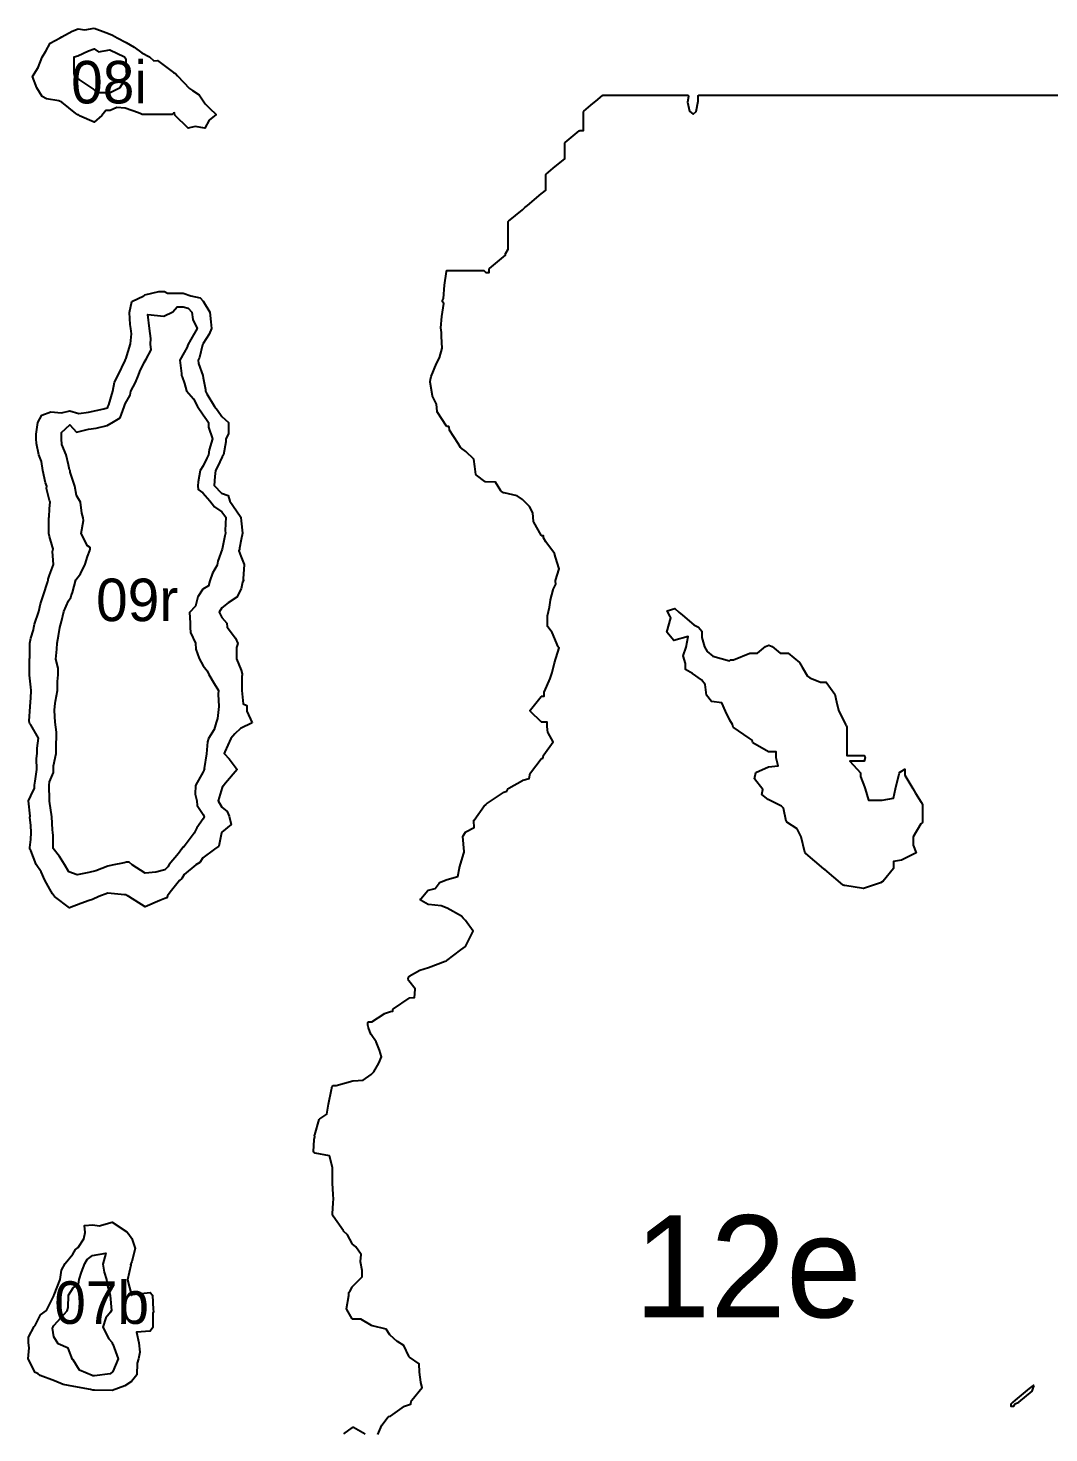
# Model space of a CAD drawing. Header units: millimetres. Extents: x 0 to 500, y 0 to 700.
# Drawn here: x 377.1 to 437.1, y 72.5 to 155.2 of the extents above; entities that cross this region are included whole.
import ezdxf
from ezdxf.enums import TextEntityAlignment as Align

# ---------------------------------------------------------------- set-up
doc = ezdxf.new("R2010")
doc.units = ezdxf.units.MM
doc.layers.add('CORTE', color=1, linetype='Continuous')
doc.layers.add('GRABADO', color=5, linetype='Continuous')

msp = doc.modelspace()

# ---------------------------------------------------------------- linework, layer by layer
at = {"layer": 'CORTE'}
for points in [[(380.954, 155.166), (381.641, 154.909), (381.902, 154.818), (382.041, 154.753), (382.317, 154.593), (382.837, 154.32), (383.308, 154.038), (383.766, 153.708), (384.209, 153.477), (384.461, 153.232), (384.674, 153.256), (385.227, 152.841), (385.618, 152.548), (385.734, 152.496), (385.852, 152.354), (386.554, 151.613), (386.744, 151.495), (387.141, 151.247), (387.49, 150.702), (387.749, 150.453), (388.142, 150.076), (387.729, 149.745), (387.472, 149.283), (386.905, 149.369), (386.482, 149.277), (385.698, 150.047), (385.686, 150.18), (385.619, 150.153), (385.542, 150.085), (383.774, 150.085), (383.695, 150.127), (383.557, 150.182), (382.785, 150.455), (382.291, 150.49), (381.889, 150.318), (381.649, 150.318), (381.408, 150.029), (380.961, 149.633), (380.099, 150.014), (380.026, 150.058), (379.989, 150.072), (379.88, 150.137), (379.056, 150.81), (378.879, 150.886), (378.145, 151.004), (377.89, 151.136), (377.589, 151.658), (377.335, 152.312), (377.668, 152.857), (377.887, 153.449), (378.104, 153.809), (378.37, 154.276), (378.952, 154.593), (379.059, 154.652), (379.666, 154.983), (380.012, 155.121), (380.402, 155.063), (380.954, 155.166)], [(390.253, 114.303), (389.566, 113.976), (389.228, 113.654), (389.003, 113.373), (388.637, 112.59), (388.61, 112.504), (388.899, 112.176), (389.372, 111.557), (388.672, 110.756), (388.552, 110.581), (388.508, 110.549), (388.481, 110.503), (388.256, 109.717), (388.47, 109.344), (388.782, 109.084), (388.894, 108.804), (389.009, 108.325), (388.473, 107.879), (388.453, 107.832), (388.286, 107.044), (388.028, 106.868), (387.355, 106.362), (387.176, 106.094), (386.931, 105.941), (386.245, 105.37), (386.106, 105.147), (385.983, 105.025), (385.422, 104.343), (385.26, 104.118), (385.235, 104.011), (385.103, 103.969), (384.82, 103.842), (383.958, 103.483), (382.993, 104.086), (382.888, 104.152), (382.833, 104.193), (382.73, 104.178), (381.752, 104.286), (381.223, 104.081), (380.862, 103.905), (380.652, 103.859), (380.164, 103.669), (379.506, 103.413), (378.629, 104.095), (378.506, 104.239), (378.341, 104.513), (378.059, 105.042), (377.828, 105.537), (377.537, 105.968), (377.229, 106.792), (377.174, 106.865), (377.174, 106.925), (377.169, 106.971), (377.22, 107.438), (377.242, 107.855), (377.22, 108.271), (377.168, 108.751), (377.188, 108.797), (377.188, 108.803), (377.083, 109.722), (377.228, 110.003), (377.443, 110.463), (377.437, 110.639), (377.477, 110.86), (377.583, 111.565), (377.559, 112.209), (377.609, 112.493), (377.609, 112.816), (377.679, 113.398), (377.236, 114.19), (377.169, 114.25), (377.15, 114.325), (377.138, 114.404), (377.19, 115.27), (377.22, 115.774), (377.244, 116.182), (377.248, 116.2), (377.248, 116.21), (377.221, 116.393), (377.142, 117.114), (377.142, 117.985), (377.153, 118.059), (377.163, 118.102), (377.163, 118.979), (377.222, 119.277), (377.388, 119.775), (377.404, 119.91), (377.449, 120.107), (377.707, 120.844), (377.796, 121.291), (377.954, 121.774), (378.228, 122.612), (378.256, 122.688), (378.253, 122.753), (378.336, 122.989), (378.571, 123.614), (378.513, 124.382), (378.539, 124.526), (378.505, 124.651), (378.334, 125.27), (378.294, 125.447), (378.294, 126.356), (378.3, 126.401), (378.307, 126.419), (378.332, 126.89), (378.357, 127.299), (378.335, 127.372), (378.15, 128.079), (378.167, 128.225), (378.094, 128.413), (377.925, 129.148), (377.853, 129.668), (377.701, 130.066), (377.557, 130.723), (377.539, 131.011), (377.539, 131.286), (377.65, 131.965), (377.883, 132.393), (378.396, 132.587), (379.028, 132.539), (379.52, 132.659), (380.052, 132.503), (380.617, 132.577), (381.528, 132.777), (381.71, 132.832), (381.749, 132.858), (381.763, 132.894), (381.814, 133.012), (382.044, 133.81), (382.147, 134.347), (382.367, 134.753), (382.784, 135.622), (382.799, 135.663), (382.806, 135.678), (382.816, 135.7), (383.083, 136.587), (383.154, 137.184), (383.11, 137.488), (383.074, 137.738), (383.043, 138.43), (383.161, 139.091), (383.868, 139.414), (383.928, 139.469), (384.764, 139.679), (385.096, 139.679), (385.276, 139.575), (386.2, 139.575), (386.647, 139.423), (387.189, 139.292), (387.36, 139.099), (387.761, 138.45), (387.823, 137.881), (387.866, 137.487), (387.725, 137.163), (387.363, 136.617), (387.321, 136.544), (387.158, 135.797), (387.07, 135.632), (387.097, 135.433), (387.351, 134.738), (387.374, 134.591), (387.496, 133.909), (387.513, 133.814), (387.584, 133.646), (388.043, 132.909), (388.208, 132.69), (388.468, 132.311), (388.849, 131.974), (388.849, 131.298), (388.7, 130.998), (388.707, 130.824), (388.554, 130.059), (388.477, 129.941), (388.202, 129.36), (388.098, 129.139), (388.047, 128.787), (388.006, 128.263), (388.452, 127.802), (388.839, 127.673), (388.938, 127.341), (389.542, 126.461), (389.583, 126.406), (389.582, 126.37), (389.597, 126.179), (389.69, 125.451), (389.596, 125.082), (389.514, 124.584), (389.498, 124.509), (389.467, 124.418), (389.593, 124.102), (389.788, 123.615), (389.721, 122.779), (389.732, 122.664), (389.69, 122.572), (389.594, 122.174), (389.349, 121.698), (388.841, 121.369), (388.467, 121.057), (388.304, 120.818), (388.474, 120.488), (388.765, 120.164), (388.787, 119.925), (389.264, 119.279), (389.4, 118.976), (389.328, 118.735), (389.328, 118.059), (389.594, 117.393), (389.653, 117.174), (389.653, 117.114), (389.648, 117.073), (389.648, 116.196), (389.726, 115.424), (389.942, 115.311), (389.942, 114.996), (390.253, 114.303)], [(384.437, 79.671), (384.404, 79.572), (384.404, 78.73), (384.257, 78.51), (383.454, 78.465), (383.573, 77.838), (383.643, 77.283), (383.566, 76.882), (383.492, 76.626), (383.465, 75.946), (383.155, 75.559), (382.759, 75.295), (382.004, 75.018), (380.978, 75.052), (380.874, 75.046), (380.739, 75.078), (379.755, 75.267), (379.13, 75.388), (378.629, 75.606), (377.787, 75.907), (377.638, 76.019), (377.491, 76.09), (377.067, 76.884), (377.125, 77.538), (377.096, 77.822), (377.096, 78.157), (377.43, 78.794), (377.482, 78.857), (377.795, 79.473), (378.157, 79.729), (378.587, 80.6), (378.591, 80.611), (378.591, 80.627), (378.606, 80.651), (378.951, 81.551), (379.031, 82.111), (379.253, 82.501), (379.706, 83.053), (379.853, 83.315), (380.004, 83.436), (380.347, 83.954), (380.425, 84.315), (380.381, 84.726), (380.884, 84.772), (381.255, 84.704), (382.004, 84.924), (382.876, 84.368), (382.999, 84.219), (383.171, 83.969), (383.371, 83.387), (383.174, 82.624), (383.103, 82.485), (383.09, 82.452), (383.104, 82.395), (382.916, 81.534), (383.16, 80.639), (383.162, 80.631), (383.168, 80.627), (383.198, 80.676), (384.247, 80.792), (384.377, 80.634), (384.423, 79.796), (384.437, 79.671)], [(436.26, 75.299), (436.211, 75.34), (436.112, 75.258), (435.966, 75.136), (435.147, 74.453), (435, 74.332), (434.882, 74.232), (434.882, 74.098), (435.057, 74.098), (435.145, 74.245), (435.352, 74.332), (436.145, 74.993), (436.198, 75.166), (436.215, 75.224), (436.26, 75.299)]]:
    msp.add_lwpolyline(points, close=True, dxfattribs=at)
for points in [[(397.652, 72.442), (397.886, 72.988), (397.889, 72.995), (397.893, 73), (398.176, 73.387), (398.178, 73.39), (398.258, 73.48), (398.265, 73.487), (398.273, 73.492), (398.284, 73.498), (398.293, 73.5), (398.384, 73.522), (399.206, 74.097), (399.215, 74.102), (399.499, 74.207), (399.505, 74.21), (399.579, 74.223), (399.579, 74.269), (399.58, 74.276), (399.581, 74.282), (399.582, 74.288), (399.631, 74.437), (399.632, 74.44), (399.636, 74.449), (399.642, 74.457), (400.245, 75.211), (400.171, 75.508), (400.17, 75.513), (400.102, 76.112), (400.101, 76.114), (400.074, 76.596), (399.512, 76.986), (399.508, 76.989), (399.475, 77.019), (399.472, 77.023), (399.465, 77.031), (399.461, 77.038), (399.459, 77.042), (399.182, 77.682), (398.796, 77.908), (398.789, 77.911), (398.365, 78.292), (398.362, 78.295), (398.355, 78.302), (398.142, 78.644), (397.322, 78.826), (397.311, 78.83), (397.301, 78.835), (397.264, 78.86), (396.647, 79.22), (396.187, 79.22), (396.178, 79.221), (396.173, 79.222), (396.164, 79.225), (396.152, 79.231), (396.144, 79.237), (396.14, 79.24), (396.135, 79.245), (396.13, 79.253), (395.817, 79.79), (395.812, 79.8), (395.808, 79.815), (395.808, 79.823), (395.808, 79.83), (395.809, 79.836), (395.941, 80.608), (395.929, 80.746), (395.929, 80.752), (395.929, 80.761), (395.931, 80.769), (395.933, 80.775), (395.935, 80.782), (395.938, 80.787), (395.94, 80.792), (396.009, 80.891), (396.128, 81.104), (396.132, 81.111), (396.137, 81.116), (396.723, 81.709), (396.723, 82.093), (396.633, 82.594), (396.632, 82.6), (396.632, 82.607), (396.658, 83.034), (396.346, 83.48), (396.141, 83.651), (396.135, 83.657), (396.129, 83.664), (396.126, 83.67), (395.861, 84.185), (395.626, 84.402), (395.62, 84.407), (395.615, 84.414), (395.017, 85.287), (395.015, 85.29), (394.992, 85.333), (394.989, 85.339), (394.988, 85.344), (394.982, 85.367), (394.98, 85.374), (394.98, 85.381), (394.98, 85.386), (394.98, 85.393), (394.982, 85.402), (394.984, 85.408), (394.986, 85.414), (395.006, 86.07), (395.006, 86.073), (395.034, 86.31), (395.006, 86.546), (395.006, 86.55), (394.986, 87.217), (394.976, 87.235), (394.974, 87.24), (394.971, 87.248), (394.97, 87.261), (394.97, 88.153), (394.792, 88.834), (393.958, 88.985), (393.95, 88.986), (393.934, 88.992), (393.921, 89.001), (393.916, 89.006), (393.886, 89.036), (393.881, 89.042), (393.875, 89.05), (393.872, 89.055), (393.869, 89.063), (393.868, 89.067), (393.865, 89.076), (393.864, 89.088), (393.894, 89.778), (393.895, 89.781), (393.895, 89.786), (393.939, 89.966), (393.93, 89.984), (393.928, 89.989), (393.924, 90.002), (393.923, 90.013), (393.923, 90.02), (393.927, 90.052), (393.928, 90.056), (393.929, 90.061), (394.199, 90.964), (394.201, 90.97), (394.205, 90.977), (394.209, 90.984), (394.218, 90.995), (394.227, 91.003), (394.229, 91.004), (394.652, 91.285), (394.741, 91.878), (394.741, 91.88), (394.911, 92.73), (394.931, 92.813), (394.947, 92.87), (394.95, 92.878), (394.954, 92.886), (394.96, 92.893), (394.966, 92.9), (395.034, 92.96), (395.043, 92.967), (395.057, 92.973), (395.074, 92.977), (395.199, 92.977), (396.173, 93.235), (396.177, 93.236), (396.184, 93.237), (396.78, 93.282), (397.256, 93.617), (397.412, 93.767), (397.705, 94.291), (397.867, 94.652), (397.748, 95.051), (397.554, 95.537), (397.242, 95.97), (397.24, 95.973), (397.235, 95.981), (397.104, 96.369), (397.068, 96.475), (397.066, 96.481), (397.065, 96.491), (397.053, 96.643), (397.053, 96.648), (397.054, 96.655), (397.055, 96.661), (397.056, 96.667), (397.059, 96.676), (397.062, 96.681), (397.067, 96.69), (397.075, 96.699), (397.08, 96.704), (397.088, 96.71), (397.101, 96.716), (397.114, 96.72), (397.123, 96.721), (397.282, 96.721), (398.016, 97.19), (398.023, 97.195), (398.031, 97.197), (398.392, 97.323), (398.399, 97.325), (398.408, 97.326), (398.534, 97.335), (398.534, 97.431), (398.535, 97.439), (398.537, 97.447), (398.539, 97.454), (398.542, 97.46), (398.547, 97.469), (398.555, 97.478), (398.562, 97.485), (399.486, 98.111), (399.491, 98.113), (399.498, 98.117), (399.504, 98.119), (399.515, 98.122), (399.801, 98.137), (399.818, 98.358), (399.84, 98.654), (399.466, 99.121), (399.463, 99.126), (399.46, 99.131), (399.456, 99.141), (399.454, 99.148), (399.43, 99.267), (399.43, 99.272), (399.429, 99.279), (399.43, 99.286), (399.431, 99.295), (399.433, 99.303), (399.435, 99.307), (399.459, 99.363), (399.462, 99.369), (399.468, 99.378), (399.474, 99.384), (399.478, 99.388), (399.484, 99.393), (400.109, 99.754), (400.117, 99.758), (400.615, 99.914), (401.604, 100.274), (401.674, 100.309), (401.711, 100.326), (402.525, 100.948), (402.81, 101.151), (402.81, 101.158), (402.812, 101.169), (402.813, 101.174), (402.815, 101.18), (403.243, 102.051), (402.803, 102.671), (402.67, 102.816), (402.558, 102.923), (401.718, 103.39), (401.369, 103.535), (400.625, 103.613), (400.615, 103.615), (400.61, 103.617), (400.606, 103.619), (400.189, 103.847), (400.182, 103.852), (400.177, 103.856), (400.17, 103.863), (400.165, 103.872), (400.163, 103.875), (400.159, 103.883), (400.157, 103.891), (400.155, 103.897), (400.154, 103.904), (400.154, 103.911), (400.154, 103.918), (400.156, 103.928), (400.159, 103.938), (400.163, 103.947), (400.169, 103.956), (400.581, 104.437), (400.586, 104.442), (400.592, 104.447), (400.599, 104.452), (400.606, 104.456), (400.608, 104.457), (400.614, 104.459), (400.62, 104.461), (401.019, 104.55), (401.249, 104.879), (401.253, 104.884), (401.259, 104.891), (401.263, 104.894), (401.271, 104.9), (401.28, 104.905), (401.721, 105.089), (401.726, 105.091), (402.354, 105.265), (402.442, 105.78), (402.443, 105.784), (402.697, 106.63), (402.697, 106.631), (402.72, 106.702), (402.72, 106.742), (402.653, 107.613), (402.653, 107.618), (402.653, 107.625), (402.655, 107.633), (402.657, 107.641), (402.661, 107.649), (402.663, 107.654), (402.798, 107.872), (402.804, 107.881), (402.812, 107.888), (402.819, 107.894), (402.826, 107.898), (403.309, 108.15), (403.292, 108.541), (403.292, 108.545), (403.292, 108.554), (403.296, 108.568), (403.302, 108.579), (403.305, 108.584), (403.914, 109.442), (403.922, 109.45), (403.931, 109.458), (403.939, 109.462), (403.948, 109.467), (403.954, 109.468), (403.959, 109.469), (403.969, 109.471), (403.974, 109.471), (404.004, 109.471), (404.009, 109.488), (404.011, 109.495), (404.015, 109.504), (404.019, 109.51), (404.024, 109.517), (404.027, 109.521), (404.033, 109.527), (405.045, 110.212), (405.053, 110.216), (405.238, 110.284), (405.317, 110.434), (405.322, 110.441), (405.328, 110.448), (405.336, 110.454), (405.341, 110.459), (406.161, 110.914), (406.165, 110.916), (406.172, 110.919), (406.546, 111.036), (406.611, 111.34), (406.614, 111.349), (406.619, 111.359), (406.623, 111.365), (407.251, 112.179), (407.254, 112.183), (407.258, 112.187), (407.266, 112.193), (407.275, 112.198), (407.285, 112.203), (407.356, 112.219), (407.368, 112.264), (407.392, 112.394), (407.394, 112.402), (407.4, 112.416), (407.95, 113.18), (407.659, 113.718), (407.657, 113.723), (407.655, 113.73), (407.653, 113.737), (407.601, 114.093), (407.601, 114.098), (407.601, 114.102), (407.613, 114.344), (407.306, 114.344), (407.296, 114.345), (407.281, 114.349), (407.267, 114.357), (407.258, 114.364), (406.632, 114.972), (406.627, 114.977), (406.621, 114.986), (406.615, 114.997), (406.611, 115.007), (406.611, 115.01), (406.609, 115.019), (406.609, 115.031), (406.61, 115.041), (406.612, 115.049), (406.614, 115.054), (406.617, 115.061), (406.622, 115.069), (407.253, 115.844), (407.257, 115.848), (407.266, 115.857), (407.282, 115.865), (407.29, 115.867), (407.299, 115.869), (407.308, 115.869), (407.429, 115.869), (407.435, 115.956), (407.435, 116.123), (407.435, 116.129), (407.436, 116.136), (407.439, 116.145), (407.441, 116.152), (407.785, 116.907), (407.905, 117.269), (408.034, 117.825), (408.035, 117.828), (408.31, 118.716), (408.273, 118.758), (408.268, 118.764), (408.263, 118.773), (408.261, 118.777), (407.899, 119.62), (407.646, 119.948), (407.644, 119.952), (407.642, 119.956), (407.637, 119.965), (407.635, 119.974), (407.633, 119.983), (407.633, 120.593), (407.739, 121.104), (407.803, 121.524), (407.803, 121.527), (407.954, 122.13), (407.956, 122.136), (407.958, 122.142), (408.121, 122.45), (408.088, 122.64), (408.087, 122.647), (408.087, 122.655), (408.087, 122.661), (408.088, 122.669), (408.09, 122.674), (408.306, 123.364), (408.09, 124.053), (408.089, 124.055), (408.039, 124.257), (407.529, 124.938), (407.526, 124.941), (407.523, 124.947), (407.397, 125.185), (407.395, 125.193), (407.392, 125.201), (407.391, 125.209), (407.391, 125.217), (407.391, 125.222), (407.396, 125.291), (407.295, 125.304), (407.288, 125.306), (407.279, 125.309), (407.268, 125.315), (407.258, 125.323), (407.25, 125.331), (407.245, 125.338), (406.816, 126.108), (406.813, 126.114), (406.81, 126.121), (406.809, 126.127), (406.808, 126.134), (406.763, 126.655), (406.573, 127.024), (406.149, 127.437), (405.838, 127.652), (405.067, 127.825), (405.058, 127.828), (405.05, 127.832), (405.046, 127.834), (404.898, 127.933), (404.894, 127.937), (404.887, 127.943), (404.882, 127.948), (404.878, 127.953), (404.565, 128.452), (403.962, 128.485), (403.95, 128.488), (403.942, 128.492), (403.933, 128.496), (403.445, 128.862), (403.442, 128.865), (403.435, 128.871), (403.429, 128.879), (403.426, 128.883), (403.422, 128.89), (403.419, 128.898), (403.417, 128.905), (403.416, 128.911), (403.353, 129.383), (403.296, 129.812), (402.813, 130.265), (402.53, 130.481), (402.521, 130.489), (402.517, 130.496), (402.515, 130.499), (402.377, 130.735), (401.866, 131.512), (401.864, 131.516), (401.861, 131.523), (401.857, 131.533), (401.856, 131.539), (401.834, 131.687), (401.823, 131.734), (401.752, 131.731), (401.741, 131.731), (401.722, 131.736), (401.71, 131.743), (401.704, 131.747), (401.7, 131.751), (401.692, 131.758), (401.139, 132.588), (401.137, 132.592), (401.134, 132.598), (401.13, 132.606), (401.129, 132.615), (401.128, 132.619), (401.086, 133.041), (400.859, 133.523), (400.857, 133.527), (400.855, 133.532), (400.854, 133.537), (400.715, 134.346), (400.715, 134.352), (400.715, 134.357), (400.715, 134.363), (400.738, 134.495), (400.779, 134.674), (400.78, 134.68), (401.094, 135.435), (401.095, 135.438), (401.267, 135.778), (401.425, 136.342), (401.398, 137.025), (401.389, 137.252), (401.345, 137.526), (401.345, 137.532), (401.345, 137.539), (401.41, 138.193), (401.41, 138.195), (401.527, 138.972), (401.455, 139.069), (401.452, 139.073), (401.448, 139.081), (401.444, 139.091), (401.442, 139.101), (401.441, 139.115), (401.442, 139.126), (401.444, 139.135), (401.448, 139.144), (401.45, 139.147), (401.516, 139.267), (401.568, 140.046), (401.676, 140.855), (401.678, 140.863), (401.68, 140.868), (401.681, 140.872), (401.686, 140.881), (401.689, 140.886), (401.693, 140.891), (401.7, 140.898), (401.703, 140.901), (401.708, 140.904), (401.72, 140.912), (401.735, 140.916), (401.74, 140.917), (401.746, 140.917), (403.831, 140.917), (403.836, 140.917), (403.846, 140.916), (403.858, 140.911), (403.864, 140.908), (403.869, 140.904), (403.874, 140.901), (404.001, 140.796), (404.191, 140.796), (404.191, 140.972), (404.193, 140.981), (404.195, 140.988), (404.198, 140.997), (404.203, 141.006), (404.207, 141.01), (404.212, 141.017), (405.037, 141.705), (405.157, 141.804), (405.157, 141.893), (405.158, 141.902), (405.16, 141.912), (405.163, 141.922), (405.167, 141.929), (405.303, 142.156), (405.303, 143.749), (405.304, 143.761), (405.307, 143.77), (405.31, 143.776), (405.316, 143.787), (405.323, 143.796), (405.328, 143.8), (406.149, 144.484), (406.296, 144.605), (406.441, 144.728), (407.261, 145.411), (407.407, 145.532), (407.526, 145.632), (407.526, 145.84), (407.526, 146.525), (407.526, 146.53), (407.527, 146.535), (407.529, 146.545), (407.535, 146.559), (407.541, 146.568), (407.547, 146.575), (407.961, 146.923), (408.372, 147.263), (408.638, 147.484), (408.638, 148.132), (408.638, 148.384), (408.641, 148.398), (408.644, 148.405), (408.645, 148.409), (408.65, 148.417), (408.654, 148.422), (408.658, 148.428), (408.663, 148.432), (409.485, 149.117), (409.496, 149.125), (409.51, 149.13), (409.522, 149.133), (409.749, 149.133), (409.749, 150.231), (409.75, 150.238), (409.751, 150.243), (409.752, 150.25), (409.757, 150.263), (409.764, 150.273), (409.771, 150.282), (410.184, 150.629), (410.595, 150.969), (410.889, 151.213), (410.898, 151.22), (410.912, 151.226), (410.921, 151.228), (410.931, 151.23), (410.936, 151.23), (411.83, 151.23), (413.036, 151.23), (414.234, 151.23), (415.513, 151.23), (415.842, 151.23), (415.847, 151.23), (415.856, 151.228), (415.867, 151.226), (415.876, 151.222), (415.882, 151.219), (415.89, 151.213), (415.898, 151.205), (415.904, 151.198), (415.908, 151.19), (415.911, 151.184), (415.914, 151.176), (415.916, 151.169), (415.917, 151.162), (415.917, 151.157), (415.917, 151.15), (415.916, 151.144), (415.859, 150.808), (415.988, 150.27), (416.197, 150.096), (416.366, 150.265), (416.486, 150.863), (416.486, 151.159), (416.487, 151.167), (416.489, 151.176), (416.492, 151.185), (416.496, 151.192), (416.499, 151.198), (416.507, 151.208), (416.517, 151.215), (416.524, 151.22), (416.532, 151.224), (416.537, 151.226), (416.546, 151.228), (416.556, 151.23), (416.561, 151.23), (417.701, 151.23), (418.871, 151.23), (420.034, 151.23), (421.121, 151.23), (422.336, 151.23), (423.476, 151.23), (424.721, 151.23), (425.734, 151.23), (426.754, 151.23), (427.917, 151.23), (429.024, 151.23), (430.199, 151.23), (431.351, 151.23), (432.393, 151.23), (433.272, 151.23), (434.261, 151.23), (435.313, 151.23), (436.371, 151.23), (439.61, 151.23)], [(395.641, 72.474), (396.146, 72.851), (396.153, 72.856), (396.163, 72.861), (396.173, 72.865), (396.187, 72.867), (396.197, 72.867), (396.207, 72.865), (396.221, 72.862), (396.891, 72.48)]]:
    msp.add_lwpolyline(points, dxfattribs=at)
at = {"layer": 'GRABADO'}
for points in [[(382.855, 152.284), (382.443, 151.625), (381.891, 151.36), (381.116, 151.36), (380.899, 151.601), (380.067, 152.139), (379.978, 152.188), (379.957, 152.206), (379.831, 152.246), (379.779, 152.498), (379.779, 153.475), (379.996, 153.527), (380.63, 153.831), (380.96, 153.955), (381.2, 153.775), (381.885, 153.884), (382.74, 153.474), (382.81, 153.362), (382.855, 152.284)], [(378.557, 111.563), (378.569, 111.768), (378.721, 112.494), (378.721, 113.091), (378.739, 113.415), (378.739, 113.748), (378.669, 114.333), (378.627, 115.019), (378.644, 115.273), (378.684, 115.571), (378.803, 116.199), (378.803, 116.728), (378.829, 117.121), (378.829, 117.524), (378.706, 118.039), (378.753, 118.627), (378.781, 118.98), (378.851, 119.415), (378.931, 119.915), (379.04, 120.256), (379.173, 120.848), (379.452, 121.469), (379.581, 121.666), (379.598, 121.77), (379.676, 121.965), (379.882, 122.71), (380.145, 123.066), (380.416, 123.631), (380.559, 124.079), (380.7, 124.431), (380.718, 124.533), (380.71, 124.616), (380.572, 124.717), (380.184, 125.444), (380.336, 126.201), (380.305, 126.365), (380.229, 126.64), (380.159, 127.282), (379.908, 127.665), (379.82, 128.217), (379.552, 129.054), (379.537, 129.138), (379.513, 129.191), (379.445, 129.471), (379.303, 130.065), (379.058, 130.676), (379.037, 131.011), (379.037, 131.385), (379.523, 131.835), (379.911, 131.404), (380.617, 131.58), (381.076, 131.631), (381.714, 131.795), (382.099, 132.005), (382.479, 132.249), (382.711, 132.894), (382.786, 133.063), (383.07, 133.579), (383.117, 133.818), (383.377, 134.318), (383.555, 134.747), (383.636, 134.966), (383.899, 135.491), (384.014, 135.683), (384.311, 136.234), (384.274, 136.569), (384.286, 136.899), (384.21, 137.489), (384.103, 138.323), (385.062, 138.212), (385.589, 138.485), (385.833, 138.767), (386.197, 138.767), (386.477, 138.699), (386.691, 138.458), (386.757, 138.033), (387.012, 137.495), (386.641, 136.858), (386.459, 136.544), (386.428, 136.405), (386.253, 136.076), (385.986, 135.63), (386.102, 134.855), (386.087, 134.737), (386.139, 134.653), (386.26, 134.268), (386.381, 133.829), (386.792, 133.361), (387.039, 132.905), (387.361, 132.416), (387.561, 132.151), (387.69, 131.963), (387.69, 131.69), (387.918, 131.015), (387.716, 130.357), (387.673, 130.066), (387.584, 129.875), (387.366, 129.415), (387.198, 129.134), (387.076, 128.474), (387.055, 128.236), (387.081, 128.034), (387.351, 127.823), (387.759, 127.356), (388.029, 127.002), (388.464, 126.713), (388.694, 126.406), (388.664, 125.605), (388.676, 125.453), (388.651, 125.303), (388.484, 124.524), (388.481, 124.508), (388.221, 123.803), (388.185, 123.578), (387.92, 123.105), (387.755, 122.654), (387.68, 122.366), (387.353, 122.161), (387.049, 121.719), (386.908, 121.169), (386.554, 120.796), (386.593, 120.175), (386.593, 119.902), (386.628, 119.612), (386.911, 118.99), (386.941, 118.627), (387.134, 118.076), (387.362, 117.661), (387.609, 117.362), (387.697, 117.153), (388.024, 116.607), (388.274, 116.21), (388.249, 115.993), (388.298, 115.263), (388.204, 114.558), (388.132, 114.318), (388.012, 113.918), (387.689, 113.381), (387.622, 113.19), (387.564, 112.478), (387.419, 111.606), (387.441, 111.558), (387.405, 111.489), (387.364, 111.426), (386.926, 110.613), (386.896, 110.114), (386.986, 109.72), (387.013, 109.434), (387.363, 108.908), (387.436, 108.781), (387.363, 108.655), (387.004, 108.115), (386.832, 107.814), (386.241, 107.033), (386.144, 106.965), (386.111, 106.892), (385.921, 106.611), (385.376, 105.958), (385.292, 105.824), (385.115, 105.649), (384.589, 105.512), (383.946, 105.467), (383.185, 105.943), (383.022, 106.096), (382.863, 106.104), (382.717, 106.058), (382.018, 105.929), (381.763, 105.872), (381.054, 105.596), (380.646, 105.496), (379.945, 105.359), (379.467, 105.535), (379.21, 105.964), (378.924, 106.441), (378.544, 106.902), (378.544, 107.673), (378.521, 107.848), (378.511, 107.999), (378.459, 108.774), (378.336, 109.697), (378.335, 109.708), (378.335, 109.711), (378.332, 109.756), (378.3, 110.639), (378.334, 110.829), (378.557, 111.387), (378.557, 111.563)], [(422.78, 106.667), (422.764, 106.69), (422.547, 107.591), (422.315, 108.075), (421.709, 108.455), (421.665, 108.51), (421.51, 109.283), (421.398, 109.407), (420.607, 109.784), (420.237, 110.093), (420.297, 110.377), (419.801, 111.016), (419.886, 111.374), (420.628, 111.718), (421.204, 111.771), (421.074, 112.238), (421.074, 112.591), (420.628, 112.591), (419.702, 113.125), (419.659, 113.285), (419.494, 113.401), (418.55, 114.055), (418.514, 114.205), (418.359, 114.464), (418.104, 114.994), (417.876, 115.469), (417.273, 115.554), (416.978, 115.923), (416.893, 116.558), (416.68, 116.825), (416.16, 117.196), (415.744, 117.444), (415.744, 117.795), (415.612, 118.233), (415.789, 118.751), (415.897, 119.379), (415.063, 119.148), (414.654, 119.641), (414.883, 120.471), (414.843, 120.551), (414.665, 120.896), (415.108, 121.019), (415.349, 120.818), (415.559, 120.643), (416.244, 120.072), (416.504, 119.928), (416.698, 119.685), (416.698, 119.319), (416.864, 118.763), (417.025, 118.494), (417.349, 118.225), (418.332, 117.951), (418.397, 118.005), (418.559, 118.005), (419.521, 118.408), (419.989, 118.408), (420.459, 118.797), (420.648, 118.875), (420.837, 118.797), (421.307, 118.408), (421.787, 118.408), (422.45, 117.855), (422.616, 117.578), (422.929, 117.054), (423.06, 116.944), (423.678, 116.688), (424.021, 116.688), (424.527, 115.985), (424.637, 115.529), (424.751, 115.052), (425.158, 114.203), (425.183, 114.172), (425.21, 114.139), (425.244, 114.053), (425.244, 112.385), (426.253, 112.385), (426.315, 112.256), (426.265, 112.048), (425.412, 112.048), (426.041, 111.35), (426.041, 111.136), (426.277, 110.544), (426.315, 110.417), (426.515, 109.754), (427.312, 109.754), (427.973, 109.864), (428.104, 110.413), (428.319, 111.308), (428.325, 111.33), (428.325, 111.407), (428.401, 111.423), (428.654, 111.581), (428.654, 111.218), (429.126, 110.434), (429.285, 110.167), (429.605, 109.632), (429.69, 109.489), (429.69, 108.445), (429.599, 108.368), (429.137, 107.595), (429.137, 107.103), (429.316, 106.653), (428.453, 106.222), (427.974, 106.142), (427.974, 105.737), (427.368, 104.98), (427.213, 104.883), (426.862, 104.766), (426.212, 104.549), (425.125, 104.731), (425.079, 104.731), (425.03, 104.751), (424.997, 104.779), (423.935, 105.664), (423.891, 105.701), (423.886, 105.722), (422.826, 106.605), (422.78, 106.636), (422.78, 106.667)], [(380.836, 75.902), (380.097, 76.23), (379.711, 76.834), (379.687, 76.857), (379.419, 77.526), (378.841, 77.766), (378.585, 78.194), (378.513, 78.703), (378.538, 78.781), (378.564, 78.832), (378.607, 78.862), (379.366, 79.717), (379.428, 79.914), (379.454, 80.627), (379.712, 81.072), (380.038, 81.292), (380.074, 81.548), (380.216, 81.988), (380.409, 82.49), (380.547, 82.737), (380.849, 82.977), (381.647, 83.103), (381.47, 82.454), (381.547, 81.981), (381.687, 81.548), (381.726, 81.263), (381.888, 80.618), (381.975, 79.741), (381.917, 79.637), (381.647, 79.299), (381.462, 78.758), (381.818, 78.066), (382.008, 77.855), (382.008, 77.807), (382.057, 77.754), (382.37, 76.898), (382.055, 76.144), (381.904, 76.003), (380.969, 75.899), (380.874, 75.893), (380.836, 75.902)]]:
    msp.add_lwpolyline(points, close=True, dxfattribs=at)

# ---------------------------------------------------------------- texts
for s, height, p in [('08i', 2.5, (381.832, 151.985)), ('09r', 2.5, (383.485, 121.533)), ('12e', 6, (419.427, 82.332)), ('07b', 2.5, (381.395, 80.198))]:
    msp.add_text(s, height=height, dxfattribs=at).set_placement(p, align=Align.MIDDLE_CENTER)

doc.saveas('drawing.dxf')
